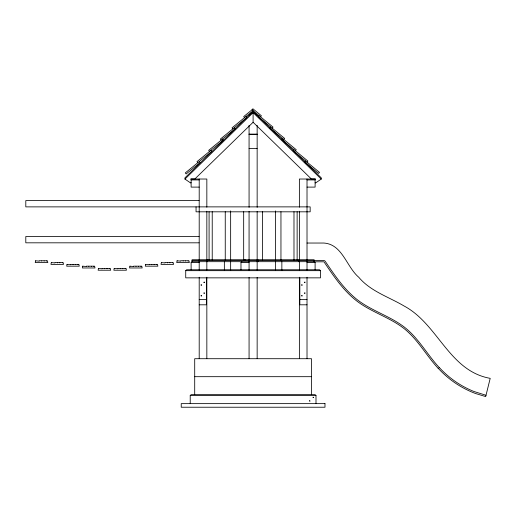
<?xml version="1.0" encoding="UTF-8"?>
<svg xmlns="http://www.w3.org/2000/svg" width="516" height="516" viewBox="0 0 516 516"><rect width="100%" height="100%" fill="white"/><g stroke="black" fill="none" stroke-linecap="round" stroke-linejoin="round"><path stroke-width="0.77" d="M259.148 115.661L258.29 116.7L284.632 138.417L283.774 139.455M260.535 116.803L261.393 115.765L252.905 108.773L252.047 109.811L273.009 127.091L272.158 128.129M270.771 126.988L269.913 128.026L296.255 149.743L295.397 150.782M282.387 138.314L281.53 139.352L307.878 161.069L307.02 162.108M294.01 149.64L293.153 150.678L319.501 172.396L318.643 173.434L304.775 162.005L305.633 160.966M249.067 115.681L253.104 111.643L257.149 115.681M191.114 269.765L191.114 262.579L192.01 261.683L314.199 261.683L315.102 262.579L315.102 269.765M185.721 270.668L186.624 269.765L319.591 269.765L320.488 270.668L320.488 277.853L185.721 277.853L185.721 270.668L320.488 270.668M240.978 269.765L240.978 262.579L241.875 261.683M190.217 403.635L190.217 395.553L191.114 394.65L315.102 394.65L315.998 395.553L315.998 403.635M315.102 182.619L315.528 183.006L321.242 179.084L321.242 177.814L253.104 111.353L184.967 177.814L184.967 179.084L190.688 183.006L191.114 182.619M184.967 179.084L253.104 112.623L321.242 179.084M253.104 111.353L253.104 122.26L194.809 179.026L191.114 179.026L191.114 187.108L199.202 187.108M314.715 179.033L315.553 179.026M249.067 134.102L257.149 134.102M249.067 134.463L257.149 134.463M249.067 148.479L257.149 148.479M199.202 179.923L191.114 179.923L192.01 179.026L206.839 179.026L206.839 207.2M307.014 179.923L315.102 179.923L314.199 179.026L299.377 179.026L299.377 207.2M307.014 187.108L315.102 187.108L315.102 179.026L311.406 179.026L253.104 122.26M199.041 200.589L25.8 200.589L25.8 206.877L310.161 206.877L310.161 211.818L196.054 211.818L196.054 206.877M199.041 236.522L25.8 236.522L25.8 242.817L199.041 242.817M307.014 243.036L323.88 243.036C342.489 244.3 346.378 266.746 358.775 277.279C370.611 291.385 388.767 296.9 404.118 306.02C438.136 324.119 448.985 371.023 490.2 378.351L485.691 396.572L475.5 393.502A96.041 96.041 0 0 1 438.174 368.231M192.01 260.245L314.199 260.245M314.089 260.477L323.68 260.483A2.225 2.225 0 0 1 325.235 261.315C334.374 274.809 343.585 288.683 356.408 299.022A74.639 74.639 0 0 0 361.413 302.705C375.635 312.264 392.47 317.424 405.853 328.305C419.166 339.309 427.493 354.802 439.09 367.386M314.076 261.805L323.493 261.805A0.897 0.897 0 0 1 324.241 262.199C333.407 275.77 342.695 289.676 355.576 300.054A75.949 75.949 0 0 0 360.671 303.808C374.842 313.36 391.65 318.495 405.008 329.331C418.257 340.315 426.545 355.756 438.11 368.289M191.114 262.579L199.202 262.579M240.978 262.579L249.067 262.579M307.014 262.579L315.102 262.579M199.202 299.622L206.387 299.622M299.828 299.622L307.014 299.622M199.202 304.808L206.387 304.808L206.387 277.853M307.014 304.808L299.828 304.808L299.828 277.853M194.706 376.68L311.503 376.68M190.217 395.553L315.998 395.553M190.662 179.026L191.5 179.033M486.014 395.282L473.991 391.502A95.002 95.002 0 0 1 439.135 367.347M245.964 116.481L246.816 117.525L220.358 139.101L221.209 140.146M244.571 117.616L243.72 116.571L252.24 109.624L253.092 110.669L232.039 127.839L232.89 128.884M234.283 127.749L235.135 128.794L208.677 150.369L209.528 151.414M222.602 139.01L223.454 140.055L196.996 161.637L197.847 162.682M210.921 150.279L211.773 151.323L185.315 172.899L186.166 173.944L200.092 162.585L199.24 161.54M314.199 261.683L314.199 259.883L192.01 259.883L192.01 261.683M311.503 394.65L311.503 358.71L194.706 358.71L194.706 394.65M307.014 179.026L307.014 269.997M307.014 277.24L307.014 358.549M299.377 211.225L299.377 269.997M299.377 277.24L299.377 358.549M298.925 259.883L298.925 261.683M297.132 211.702L297.132 259.98M293.985 211.702L293.985 259.98M281.859 261.651L281.859 270.513M280.956 211.702L280.956 259.98M275.57 210.902L275.57 260.038M275.57 261.651L275.57 270.513M262.541 211.702L262.541 259.98M258.045 259.883L258.045 261.683M257.149 125.336L257.149 207.38M257.149 211.399L257.149 270.113M257.149 277.356L257.149 358.594M249.067 125.336L249.067 207.38M249.067 211.399L249.067 270.113M249.067 277.356L249.067 358.594M245.468 259.883L245.468 260.245M244.571 259.883L244.571 260.245M243.675 211.702L243.675 259.98M230.646 210.902L230.646 260.038M230.646 261.651L230.646 270.513M225.253 211.702L225.253 259.98M224.357 261.651L224.357 270.513M212.224 211.702L212.224 259.98M209.083 211.702L209.083 259.98M207.284 259.883L207.284 261.683M206.839 211.225L206.839 269.997M206.839 277.24L206.839 358.549M199.202 179.026L199.202 269.997M199.202 277.24L199.202 358.549M201.079 284.948C201.375 286.283 201.995 284.026 201.079 284.948M201.079 295.726C201.375 297.068 201.995 294.81 201.079 295.726M203.955 282.252C204.284 283.594 204.826 281.317 203.955 282.252M203.955 293.036C204.284 294.372 204.813 292.114 203.955 293.036M301.705 284.948C302.008 286.283 302.608 284.032 301.705 284.948M301.705 295.726C302.008 297.061 302.608 294.81 301.705 295.726M304.582 282.252C304.904 283.594 305.453 281.317 304.582 282.252M304.582 293.036C304.911 294.372 305.44 292.114 304.582 293.036M309.445 400.868L309.968 401.009L309.445 400.868M313.044 397.275L313.56 397.417L313.07 397.21M35.591 260.78L35.236 262.579L47.814 262.579L47.453 260.78L46.646 260.78L46.646 261.141L46.285 260.78L44.176 260.78L44.176 261.141L43.815 260.78L41.706 260.78L41.706 261.141L41.344 260.78L39.229 260.78L39.229 261.141L35.591 260.78M51.316 262.579L50.955 264.379L63.532 264.379L63.178 262.579L62.365 262.579L62.365 262.941L62.01 262.579L59.895 262.579L59.895 262.941L59.533 262.579L57.424 262.579L57.424 262.941L57.063 262.579L54.954 262.579L54.954 262.941L51.316 262.579M67.041 264.379L66.68 266.172L79.258 266.172L78.896 264.379L78.09 264.379L78.09 264.734L77.729 264.379L75.62 264.379L75.62 264.734L75.259 264.379L73.149 264.379L73.149 264.734L72.788 264.379L70.679 264.379L70.679 264.734L67.041 264.379M82.76 266.172L82.405 267.972L94.983 267.972L94.621 266.172L93.815 266.172L93.815 266.533L93.454 266.172L91.338 266.172L91.338 266.533L90.984 266.172L88.868 266.172L88.868 266.533L88.513 266.172L86.398 266.172L86.398 266.533L82.76 266.172M98.485 268.417L98.124 270.216L110.701 270.216L110.347 268.417L109.534 268.417L109.534 268.778L109.173 268.417L107.064 268.417L107.064 268.778L106.702 268.417L104.593 268.417L104.593 268.778L104.232 268.417L102.123 268.417L102.123 268.778L98.485 268.417M114.21 268.417L113.849 270.216L126.426 270.216L126.065 268.417L125.259 268.417L125.259 268.778L124.898 268.417L122.789 268.417L122.789 268.778L122.427 268.417L120.318 268.417L120.318 268.778L119.957 268.417L117.848 268.417L117.848 268.778L114.21 268.417M129.929 266.172L129.568 267.972L142.152 267.972L141.79 266.172L140.978 266.172L140.978 266.533L140.623 266.172L138.507 266.172L138.507 266.533L138.153 266.172L136.037 266.172L136.037 266.533L135.682 266.172L133.567 266.172L133.567 266.533L129.929 266.172M145.654 264.379L145.293 266.172L157.87 266.172L157.509 264.379L156.703 264.379L156.703 264.734L156.342 264.379L154.232 264.379L154.232 264.734L153.871 264.379L151.762 264.379L151.762 264.734L151.401 264.379L149.292 264.379L149.292 264.734L145.654 264.379M161.373 262.579L161.018 264.379L173.595 264.379L173.234 262.579L172.428 262.579L172.428 262.941L172.067 262.579L169.958 262.579L169.958 262.941L169.596 262.579L167.487 262.579L167.487 262.941L167.126 262.579L165.017 262.579L165.017 262.941L161.373 262.579M177.098 260.78L176.736 262.579L189.314 262.579L188.959 260.78L188.147 260.78L188.147 261.141L187.792 260.78L185.676 260.78L185.676 261.141L185.321 260.78L183.206 260.78L183.206 261.141L182.851 260.78L180.735 260.78L180.735 261.141L177.098 260.78M324.983 403.635L181.232 403.635L181.232 407.227L324.983 407.227L324.983 403.635"/></g></svg>
